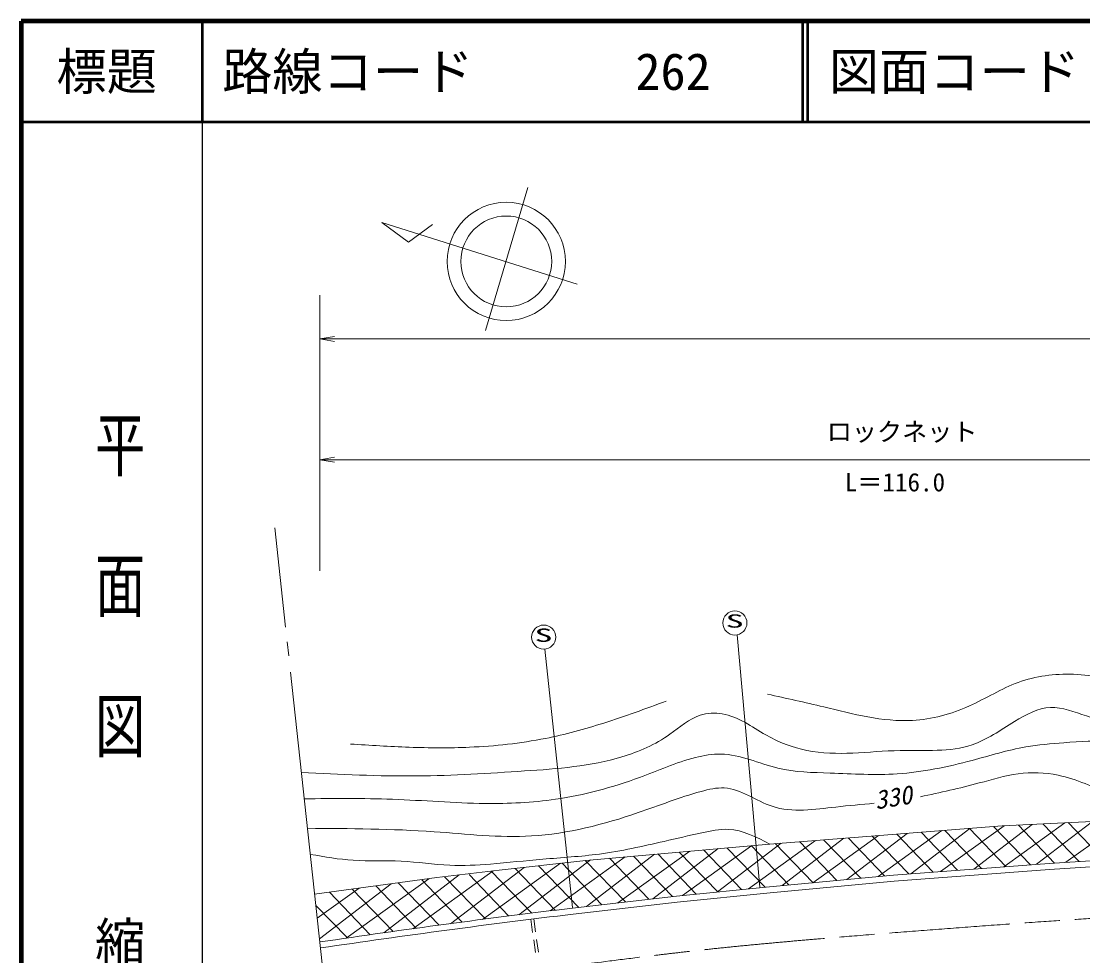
# Model space of a CAD drawing. Units: millimetres, scale not verified. Extents: x 40000 to 680000, y 20000 to 380000.
# Drawn here: x 40000 to 145663, y 287019 to 380000 of the extents above; entities that cross this region are included whole.
import ezdxf
from ezdxf.enums import TextEntityAlignment as Align

# ---------------------------------------------------------------- set-up
doc = ezdxf.new("R2010")
doc.units = ezdxf.units.MM
doc.header["$LTSCALE"] = 1000
doc.linetypes.add('CHAIN', pattern=[18.5, 12, -1.5, 3.5, -1.5])
for name, color, linetype, lineweight in [('M-BGD', 7, 'Continuous', 13), ('M-BMK', 2, 'CHAIN', 13), ('M-BMK-SRVR', 3, 'Continuous', 13), ('M-STR-STR3', 7, 'Continuous', 13), ('M-STR-STRC', 7, 'Continuous', 13), ('M-TTL', 7, 'Continuous', 13), ('M-TTL-BAND', 7, 'Continuous', 25), ('M-TTL-LINE', 7, 'Continuous', 50)]:
    doc.layers.add(name, color=color, linetype=linetype, lineweight=lineweight)
doc.layers.add('M-TTL-TXT', color=7, linetype='Continuous')
doc.styles.add('@ＭＳ ゴシック', font='')
doc.styles.add('ＭＳ ゴシック', font='')
doc.styles.get('@ＭＳ ゴシック').set_extended_font_data('@MS Gothic')
doc.styles.get('ＭＳ ゴシック').set_extended_font_data('MS Gothic')

# ---------------------------------------------------------------- blocks, each defined once
blk = doc.blocks.new('open_arrow')
at = {"color": 0, "linetype": 'Continuous', "lineweight": -2}
blk.add_lwpolyline([(7.5, 1.25), (0, 0), (7.5, -1.25)], dxfattribs=at)

msp = doc.modelspace()

# ---------------------------------------------------------------- linework, layer by layer
at = {"layer": 'M-BGD'}
for p, q in [((140622, 300086), (134829, 295650)), ((137656, 299937), (154526, 300786)), ((143884, 300251), (137800, 295874)), ((146626, 300389), (141051, 296119)), ((141685, 300140), (145310, 296401)), ((149870, 300552), (143984, 296318)), ((144201, 300267), (147747, 296553)), ((114488, 298129), (137656, 299937)), ((128182, 299198), (122191, 294610)), ((131640, 299468), (125294, 294903)), ((127155, 299118), (130737, 295366)), ((134428, 299685), (128541, 295177)), ((129576, 299307), (133186, 295527)), ((137824, 299946), (131505, 295400)), ((131927, 299490), (135593, 295708)), ((134386, 299682), (138007, 295890)), ((136767, 299868), (140445, 296073)), ((139259, 300018), (142860, 296248)), ((96190, 296513), (114488, 298129)), ((112723, 297974), (105833, 293017)), ((115633, 298219), (109293, 293363)), ((119073, 298487), (112379, 293672)), ((115048, 298173), (118811, 294291)), ((121879, 298706), (115735, 294000)), ((117500, 298364), (121177, 294514)), ((125318, 298974), (118806, 294290)), ((119866, 298549), (123559, 294739)), ((122320, 298741), (125928, 294963)), ((124706, 298927), (128354, 295163)), ((103039, 297118), (96250, 291919)), ((106553, 297429), (99400, 292283)), ((100930, 296932), (104828, 292911)), ((109380, 297678), (102858, 292683)), ((103360, 297147), (107176, 293151)), ((105481, 297334), (109327, 293367)), ((107916, 297549), (111685, 293602)), ((110248, 297755), (114044, 293838)), ((112682, 297970), (116412, 294064)), ((93677, 296225), (85913, 290640)), ((87585, 295527), (96190, 296513)), ((96658, 296567), (89523, 291102)), ((91472, 295972), (95486, 291831)), ((100128, 296861), (92665, 291492)), ((93848, 296245), (97808, 292098)), ((96136, 296507), (100147, 292369)), ((98570, 296723), (102471, 292638)), ((126827, 295048), (142313, 296214)), ((142313, 296214), (152836, 296871)), ((142354, 295615), (152869, 296272)), ((83592, 295056), (76088, 289309)), ((86970, 295454), (78988, 289713)), ((81384, 294795), (87585, 295527)), ((82145, 294885), (86221, 290680)), ((90061, 295811), (82731, 290196)), ((84573, 295105), (88517, 290975)), ((86789, 295433), (90829, 291266)), ((89165, 295708), (93137, 291550)), ((114480, 293882), (126827, 295048)), ((126878, 294450), (142354, 295615)), ((69206, 293148), (81384, 294795)), ((73628, 293746), (69467, 290753)), ((76839, 294181), (69690, 288705)), ((80569, 294685), (72351, 288774)), ((75283, 293970), (79306, 289757)), ((77532, 294274), (81607, 290070)), ((79870, 294590), (83895, 290376)), ((105213, 292955), (114480, 293882)), ((114538, 293285), (126878, 294450)), ((70682, 293348), (74725, 289115)), ((72950, 293655), (77034, 289442)), ((94869, 291759), (105213, 292955)), ((105277, 292359), (114538, 293285)), ((69329, 292019), (72460, 288789)), ((94941, 291164), (105277, 292359)), ((90727, 290648), (90906, 289336)), ((91024, 290685), (91199, 289409)), ((91007, 288599), (91178, 287351)), ((91303, 288646), (91476, 287381))]:
    msp.add_line(p, q, dxfattribs=at)
for centre, radius, start, end in [((203450, -613526), 911774, 96.83946, 98.43372), ((203474, -613711), 911360, 96.83952, 98.43378)]:
    msp.add_arc(centre, radius, start, end, dxfattribs=at)
for points, knots in [([(67889, 305247), (71735, 305062), (75580, 304877), (79416, 304911), (82973, 304942), (86522, 305161), (90097, 305403), (93373, 305625), (96671, 305866), (99795, 306808), (101479, 307316), (103113, 308027), (104574, 309057), (105561, 309753), (106469, 310595), (107596, 310954), (108285, 311174), (109056, 311214), (109774, 311095), (111366, 310832), (112696, 309793), (114131, 308987), (115424, 308261), (116802, 307724), (118207, 307441), (121196, 306837), (124302, 307377), (127483, 307441), (129949, 307490), (132460, 307254), (134651, 308003), (136117, 308504), (137440, 309447), (138868, 310322), (140010, 311022), (141219, 311678), (142451, 311727), (143631, 311775), (144832, 311268), (146035, 310884), (148533, 310087), (151042, 309819), (153485, 309198), (157442, 308190), (161222, 306256), (165220, 305262), (167314, 304742), (169467, 304480), (171615, 304208), (173365, 303987), (175111, 303760), (176886, 303927), (178246, 304055), (179622, 304415), (180751, 305122), (182123, 305981), (183129, 307351), (184194, 308635), (185150, 309787), (186152, 310869), (186865, 312149), (187438, 313179), (187824, 314338), (188481, 315311), (188951, 316007), (189559, 316608), (190168, 317209)], [0, 0, 0, 0, 1, 1, 1, 2, 2, 2, 3, 3, 3, 4, 4, 4, 5, 5, 5, 6, 6, 6, 7, 7, 7, 8, 8, 8, 9, 9, 9, 10, 10, 10, 11, 11, 11, 12, 12, 12, 13, 13, 13, 14, 14, 14, 15, 15, 15, 16, 16, 16, 17, 17, 17, 18, 18, 18, 19, 19, 19, 20, 20, 20, 21, 21, 21, 22, 22, 22, 22]), ([(114294, 313045), (116150, 312639), (118007, 312234), (119877, 311784), (122794, 311082), (125745, 310270), (128702, 310433), (130641, 310540), (132582, 311067), (134375, 311874), (136029, 312618), (137556, 313601), (139238, 314215), (140968, 314847), (142862, 315089), (144731, 315026), (146776, 314957), (148791, 314523), (150674, 313765), (152935, 312855), (155006, 311478), (157248, 310613), (159512, 309740), (161951, 309388), (164362, 308722), (167325, 307904), (170246, 306613), (173187, 306741), (174785, 306811), (176390, 307300), (177960, 307912), (179741, 308606), (181478, 309459), (182733, 310793), (183609, 311725), (184251, 312892), (184894, 314035), (185493, 315100), (186094, 316143), (186695, 317187)], [0, 0, 0, 0, 1, 1, 1, 2, 2, 2, 3, 3, 3, 4, 4, 4, 5, 5, 5, 6, 6, 6, 7, 7, 7, 8, 8, 8, 9, 9, 9, 10, 10, 10, 11, 11, 11, 12, 12, 12, 13, 13, 13, 13]), ([(72783, 308081), (74729, 307959), (76675, 307837), (78623, 307769), (80621, 307698), (82621, 307683), (84620, 307769), (87156, 307877), (89690, 308148), (92178, 308643), (94143, 309034), (96079, 309565), (97987, 310174), (100081, 310841), (102142, 311600), (104203, 312360)], [0, 0, 0, 0, 1, 1, 1, 2, 2, 2, 3, 3, 3, 4, 4, 4, 5, 5, 5, 5]), ([(68174, 302632), (71103, 302666), (74032, 302701), (76956, 302592), (80025, 302478), (83088, 302206), (86162, 302170), (88510, 302143), (90865, 302253), (93189, 302592), (96043, 303008), (98851, 303768), (101552, 304770), (103393, 305454), (105184, 306249), (107104, 306738), (107936, 306950), (108792, 307104), (109633, 307089), (111564, 307056), (113415, 306135), (115326, 305684), (117028, 305282), (118779, 305254), (120526, 305192), (122759, 305113), (124988, 304979), (127202, 305122), (129711, 305284), (132202, 305802), (134651, 306457), (136433, 306933), (138193, 307482), (139992, 307792), (141239, 308007), (142506, 308108), (143787, 308214), (145390, 308346), (147017, 308485), (148565, 308214), (150402, 307892), (152127, 306993), (153906, 306316), (156343, 305390), (158881, 304879), (161355, 304138), (162942, 303662), (164503, 303091), (166064, 302520)], [0, 0, 0, 0, 1, 1, 1, 2, 2, 2, 3, 3, 3, 4, 4, 4, 5, 5, 5, 6, 6, 6, 7, 7, 7, 8, 8, 8, 9, 9, 9, 10, 10, 10, 11, 11, 11, 12, 12, 12, 13, 13, 13, 14, 14, 14, 15, 15, 15, 16, 16, 16, 16]), ([(129510, 302840), (131465, 303262), (133420, 303684), (135354, 304208), (136634, 304555), (137904, 304946), (139219, 305122), (140546, 305299), (141918, 305256), (143225, 304981), (145051, 304597), (146748, 303759), (148495, 303084), (150827, 302182), (153246, 301570), (155666, 300958)], [0, 0, 0, 0, 1, 1, 1, 2, 2, 2, 3, 3, 3, 4, 4, 4, 5, 5, 5, 5]), ([(68493, 299700), (72695, 299676), (76897, 299653), (81102, 299359), (84338, 299133), (87576, 298748), (90800, 298938), (94407, 299150), (97996, 300084), (101411, 301257), (103487, 301969), (105498, 302770), (107666, 303365), (108436, 303576), (109227, 303761), (109985, 303716), (111639, 303618), (113140, 302424), (114763, 301889), (116770, 301228), (118963, 301574), (121088, 301819), (122379, 301967), (123646, 302078), (124912, 302189)], [0, 0, 0, 0, 1, 1, 1, 2, 2, 2, 3, 3, 3, 4, 4, 4, 5, 5, 5, 6, 6, 6, 7, 7, 7, 8, 8, 8, 8]), ([(68776, 297106), (70198, 296858), (71621, 296610), (73055, 296519), (74637, 296418), (76234, 296510), (77822, 296430), (79438, 296348), (81045, 296089), (82660, 296021), (84004, 295963), (85354, 296038), (86698, 296145), (88439, 296284), (90172, 296478), (91910, 296625), (93790, 296785), (95677, 296891), (97548, 297141), (99717, 297431), (101864, 297915), (103988, 298404), (105233, 298691), (106470, 298980), (107741, 299258), (108623, 299451), (109521, 299639), (110391, 299596), (111820, 299524), (113173, 298828), (114527, 298132)], [0, 0, 0, 0, 1, 1, 1, 2, 2, 2, 3, 3, 3, 4, 4, 4, 5, 5, 5, 6, 6, 6, 7, 7, 7, 8, 8, 8, 9, 9, 9, 10, 10, 10, 10])]:
    msp.add_open_spline(points, degree=3, knots=knots, dxfattribs=at)
at = {"layer": 'M-BMK'}
msp.add_open_spline([(71334, 282746), (74344, 283245), (77353, 283743), (80372, 284180), (84627, 284796), (88900, 285290), (93168, 285818), (97616, 286369), (102059, 286958), (106511, 287457), (112066, 288080), (117637, 288563), (123210, 289018), (129398, 289522), (135587, 289990), (141780, 290422), (147057, 290790), (152336, 291131), (157620, 291358), (161353, 291519), (165088, 291623), (168823, 291727)], degree=3, knots=[0, 0, 0, 0, 1, 1, 1, 2, 2, 2, 3, 3, 3, 4, 4, 4, 5, 5, 5, 6, 6, 6, 7, 7, 7, 7], dxfattribs=at)
at = {"layer": 'M-BMK-SRVR'}
for p, q in [((86202, 349227), (90419, 363459)), ((95346, 353849), (75883, 359972)), ((75883, 359972), (78539, 358026)), ((78539, 358026), (80931, 359769)), ((65237, 329612), (66316, 319704)), ((66473, 318262), (66627, 316847)), ((66801, 315244), (70240, 283653))]:
    msp.add_line(p, q, dxfattribs=at)
for radius in [5885, 4520]:
    msp.add_circle((88280, 356100), radius, dxfattribs=at)
at = {"layer": 'M-STR-STR3'}
for p, q in [((69725, 325314), (69725, 352757)), ((339884, 348387), (69725, 348387)), ((183282, 336375), (69725, 336375))]:
    msp.add_line(p, q, dxfattribs=at)
at = {"layer": 'M-STR-STRC'}
for p, q in [((111258, 318953), (113506, 293850)), ((92126, 317527), (94867, 291836))]:
    msp.add_line(p, q, dxfattribs=at)
for centre in [(111035, 320132), (92006, 318721)]:
    msp.add_circle(centre, 1200, dxfattribs=at)
at = {"layer": 'M-TTL', "color": 2, "lineweight": 140}
for p, q in [((40000, 380000), (40000, 20000)), ((680000, 380000), (40000, 380000))]:
    msp.add_line(p, q, dxfattribs=at)
at = {"layer": 'M-TTL-BAND'}
msp.add_line((58000, 370000), (58000, 20000), dxfattribs=at)
at = {"layer": 'M-TTL-LINE'}
for p, q in [((58000, 380000), (58000, 370000)), ((117750, 380000), (117750, 370000)), ((118250, 380000), (118250, 370000)), ((40000, 370000), (680000, 370000))]:
    msp.add_line(p, q, dxfattribs=at)

# ---------------------------------------------------------------- block references
at = {"layer": 'M-STR-STR3', "xscale": 193, "yscale": 193}
for p in [(69725, 348387), (69725, 336375)]:
    msp.add_blockref('open_arrow', p, dxfattribs=at)

# ---------------------------------------------------------------- texts
at = {"layer": 'M-BGD', "style": 'ＭＳ ゴシック', "oblique": 15}
msp.add_text('330', height=1833, rotation=9.389, dxfattribs=at).set_placement((125178, 301030), align=Align.BOTTOM_LEFT)
at = {"layer": 'M-STR-STR3', "style": 'ＭＳ ゴシック'}
for s, p in [('ロックネット', (120180, 337690)), ('L＝116.0', (121977, 332670))]:
    msp.add_text(s, height=1833, dxfattribs=at).set_placement(p, align=Align.BOTTOM_LEFT)
at = {"layer": 'M-STR-STRC', "style": 'ＭＳ ゴシック', "width": 2}
for p in [(110116, 319269), (91087, 317858)]:
    msp.add_text('S', height=1320, dxfattribs=at).set_placement(p, align=Align.BOTTOM_LEFT)
at = {"layer": 'M-TTL-BAND', "style": '@ＭＳ ゴシック', "width": 1.4}
msp.add_text('平  面  図', height=3666, rotation=270, dxfattribs=at).set_placement((49777, 306475), align=Align.MIDDLE_RIGHT)
at = {"layer": 'M-TTL-BAND', "style": '@ＭＳ ゴシック'}
msp.add_text('縮尺千分の一', height=3666, rotation=270, dxfattribs=at).set_placement((49777, 261030), align=Align.MIDDLE_RIGHT)
at = {"layer": 'M-TTL-TXT', "style": 'ＭＳ ゴシック'}
msp.add_text('標題', height=3666, dxfattribs=at).set_placement((48500, 375000), align=Align.MIDDLE_CENTER)
for s, p in [('路線コード', (60000, 375000)), ('262', (101142, 375000)), ('図面コード', (120380, 375000))]:
    msp.add_text(s, height=3666, dxfattribs=at).set_placement(p, align=Align.MIDDLE_LEFT)

doc.saveas('drawing.dxf')
